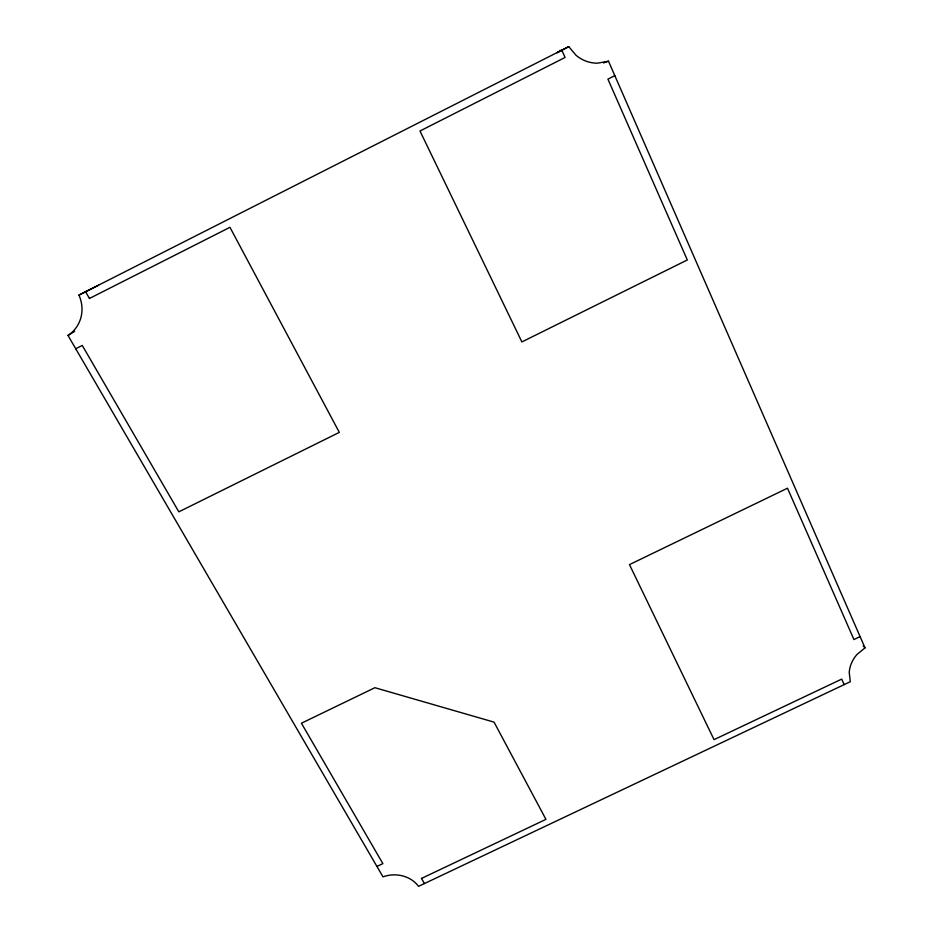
<?xml version="1.0" encoding="UTF-8"?>
<svg xmlns="http://www.w3.org/2000/svg" width="933" height="933" viewBox="0 0 933 933"><rect width="100%" height="100%" fill="white"/><g stroke="black" fill="none" stroke-linecap="round" stroke-linejoin="round"><path stroke-width="1.4" d="M865.008 647.852L857.019 654.441A30.532 27.115 -32.1 0 0 849.228 672.413L850.29 681.72L418.532 886.35A29.669 26.206 -6.1 0 0 382.996 876.857L67.992 335.448A35.664 33.028 36.7 0 0 78.943 295.108L568.768 46.65L575.964 55.222A36.749 34.474 -82.2 0 0 597.458 63.187L608.503 61.193L865.008 647.852L863.165 645.869M67.992 335.448L74.722 331.32M557.246 52.563L568.768 46.65M556.884 52.715L561.829 50.172L565.071 57.461L419.978 131.005L521.885 341.921L687.306 259.969L607.919 79.13L614.824 75.643M89.451 298.467L229.95 227.314L339.32 432.376L178.833 511.832L82.279 345.455L75.736 348.767M78.943 295.108L98.501 285.253M376.944 866.454L382.868 863.643L301.429 723.227L374.891 687.703L494.047 722.13L545.945 819.361L421.483 878.431M860.098 636.621L853.94 639.56L787.499 488.204L629.472 564.605L714.037 739.647L841.718 679.096L844.178 684.612M603.499 62.954L608.503 61.193M559.952 50.347L560.931 50.674M85.591 291.726L89.475 298.513M421.459 878.396L424.422 883.563"/></g></svg>
